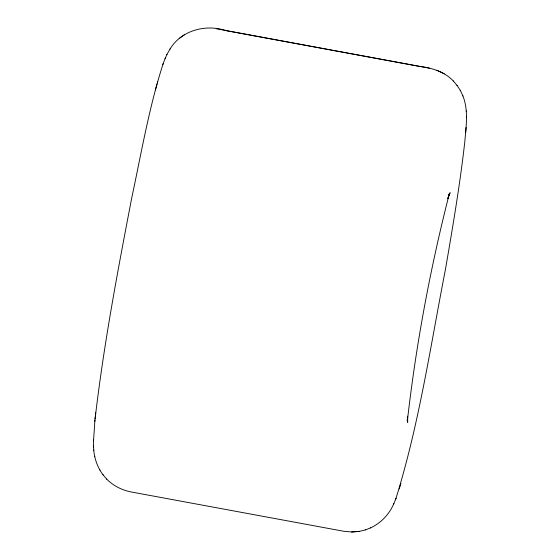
<?xml version="1.0" encoding="UTF-8"?>
<svg xmlns="http://www.w3.org/2000/svg" width="560" height="560" viewBox="0 0 560 560"><rect width="100%" height="100%" fill="white"/><g stroke="black" fill="none" stroke-linecap="round" stroke-linejoin="round"><path stroke-width="0.84" d="M94.927 420.175L93.541 440.685M93.548 445.746L93.793 450.359M395.717 499.17C419.146 424.284 430.465 346.115 445.473 269.255C452.774 226.737 460.054 184.177 464.849 141.295C466.109 126.21 468.629 110.313 462.861 95.788M465.675 132.552L466.074 127.442M94.794 421.407C103.432 346.178 117.558 271.691 131.845 197.372C141.435 152.628 149.058 107.198 163.191 63.595M95.06 418.922L95.725 412.818M156.94 84.21L155.442 89.894M157.241 83.062L157.542 81.956M400.89 483.364L399.252 488.908M447.93 198.268L447.776 198.744L449.393 193.739L449.246 194.187M449.092 194.663C430.136 269.003 416.003 344.82 407.351 421.05L407.61 416.199L407.708 422.436L407.134 419.944M448.077 197.813L450.156 192.717L448.287 195.496M165.06 58.765L166.978 54.404M162.806 64.603L165.459 57.715M393.848 503.629C389.354 514.164 380.996 523.075 370.566 527.898M393.442 504.588L396.109 498.232M169.967 49.14C181.244 30.268 205.919 23.814 226.177 30.66L419.237 66.353C431.683 67.872 444.563 71.603 453.362 81.046M166.81 54.705L170.142 48.832M184.394 34.776L179.69 38.143M106.659 479.059C113.071 485.66 121.548 489.944 130.508 491.841L343.763 531.265L351.827 531.986L359.513 531.349L365.351 529.907M365.218 529.963L370.699 527.842M351.568 532L359.513 531.349M429.408 68.166L216.153 28.735M436.961 70.266L444.269 73.815M456.967 85.288L460.306 90.384L462.959 95.991M103.11 474.929C97.678 467.726 94.5 458.969 93.737 449.995M106.771 479.185L102.893 474.642M453.25 80.92L457.191 85.582M460.201 90.223L460.404 90.594M99.904 470.12L99.715 469.763M94.703 456.323L94.759 456.701M466.249 110.908L466.263 111.447M466.431 116.781L466.452 117.306M93.534 439.481L93.555 446.992"/></g></svg>
